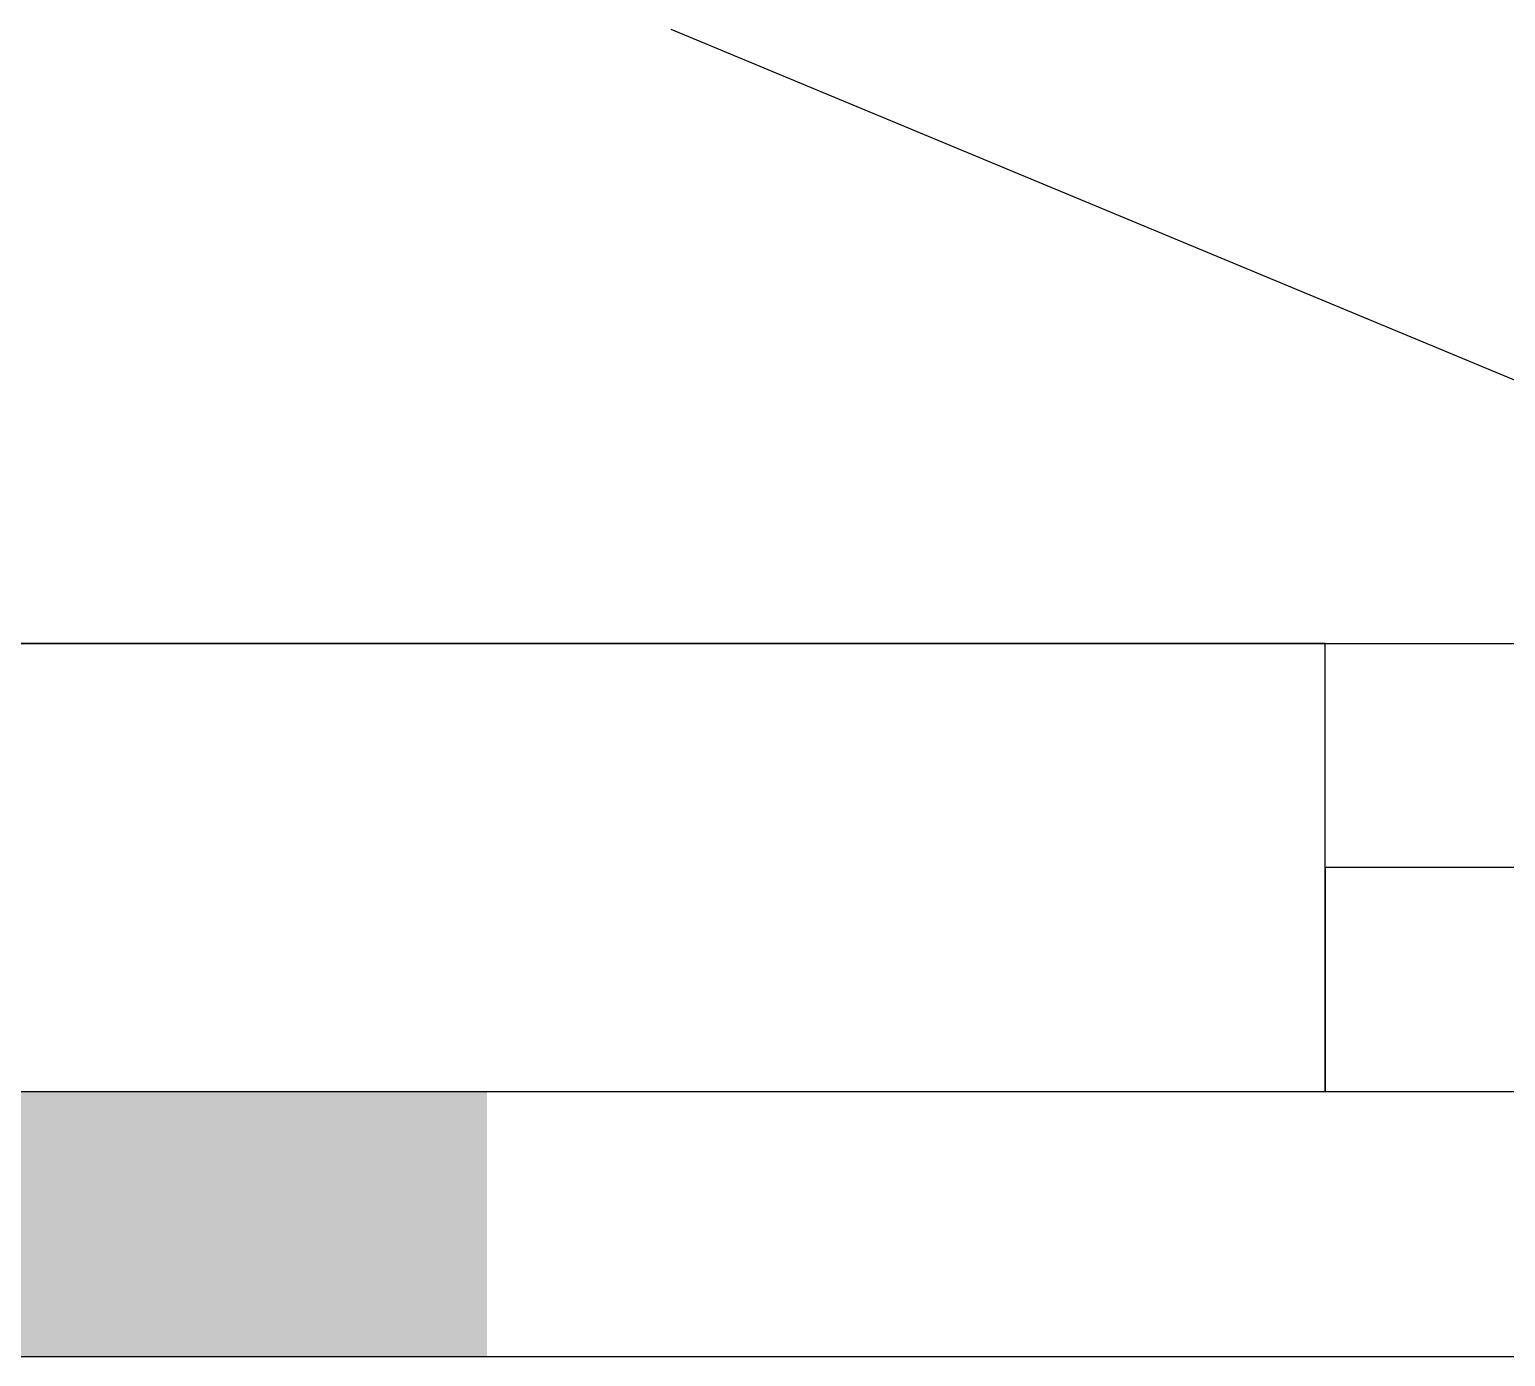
# Model space of a CAD drawing. Header units: inches. Extents: x 1174834 to 1369688, y -175882 to -108740.
# Drawn here: x 1317687 to 1319025, y -171267 to -170065 of the extents above; entities that cross this region are included whole.
import ezdxf

# ---------------------------------------------------------------- set-up
doc = ezdxf.new("R2010")
doc.units = ezdxf.units.IN
doc.header["$LTSCALE"] = 500
doc.header["$MEASUREMENT"] = 0
doc.linetypes.add('ACAD_ISO03W100', pattern=[30, 12, -18])
doc.linetypes.add('DASH', pattern=[0.35, 0.25, -0.1])
doc.layers.add('A-01-原始墙体', color=7, linetype='Continuous')
doc.layers.add('特细线', color=251, linetype='Continuous')

# ---------------------------------------------------------------- blocks, each defined once
blk = doc.blocks.new('A$C0EE83289')
at = {"color": 147, "linetype": 'ACAD_ISO03W100', "ltscale": 5}
blk.add_line((1616.4, 672.3), (3232.8, 0), dxfattribs=at)

msp = doc.modelspace()

# ---------------------------------------------------------------- hatches: boundary and pattern name
at = {"layer": '特细线'}
h = msp.add_hatch(color=256, dxfattribs=at)
h.dxf.hatch_style = 1
h.paths.add_polyline_path([(1318101.7, -171027.4), (1313958.3, -171027.4), (1313958.3, -171267.4), (1318101.7, -171267.4)])

# ---------------------------------------------------------------- linework, layer by layer
at = {"color": 3, "linetype": 'DASH', "ltscale": 150}
msp.add_lwpolyline([(1314968.3, -171027.4), (1314968.3, -170621.2), (1322218.3, -170621.2), (1322218.3, -171027.4)], dxfattribs=at)
msp.add_lwpolyline([(1318861.4, -170621.2), (1317616.4, -170621.2), (1317616.4, -171027.4), (1318861.4, -171027.4)], close=True, dxfattribs=at)
at = {"color": 147, "linetype": 'ACAD_ISO03W100', "ltscale": 3}
msp.add_lwpolyline([(1318861.4, -171027.4), (1322218.3, -171027.4), (1322218.3, -170824.3), (1318861.4, -170824.3)], close=True, dxfattribs=at)
at = {"layer": 'A-01-原始墙体', "color": 4}
for p, q in [((1314218.3, -171027.4), (1322218.3, -171027.4)), ((1313958.3, -171267.4), (1324028.3, -171267.4))]:
    msp.add_line(p, q, dxfattribs=at)

# ---------------------------------------------------------------- block references
at = {"color": 147, "xscale": 1.300000000046566, "yscale": 1.300000000046566, "zscale": 1.300000000046566, "rotation": 180}
msp.add_blockref('A$C0EE83289', (1322471.4, -170065), dxfattribs=at)

doc.saveas('drawing.dxf')
